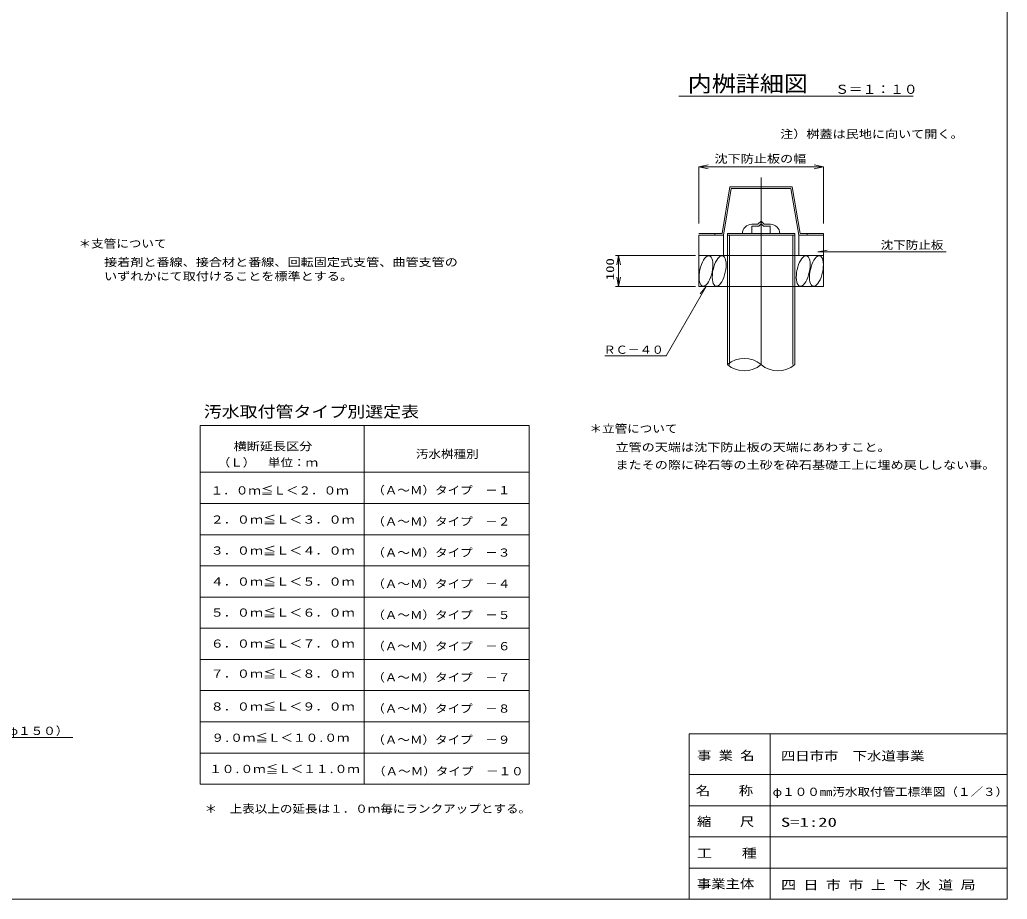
# Model space of a CAD drawing. Units: millimetres on the paper, with parts at other scales. Extents: x -390 to 406, y -282 to 282.
# Drawn here: x 88.9 to 405.5, y -282 to 0 of the extents above; entities that cross this region are included whole.
import ezdxf
from ezdxf.enums import TextEntityAlignment as Align

# ---------------------------------------------------------------- set-up
doc = ezdxf.new("R2010")
doc.units = ezdxf.units.MM
for name, color, linetype, lineweight in [('0-1__0-1_レイヤ1', 7, 'Continuous', 18), ('0-2__0-2_レイヤ2', 7, 'Continuous', 18), ('0-3__0-3_レイヤ3', 7, 'Continuous', 18), ('1-E__0-1__1-0_陣へようこそ', 7, 'Continuous', 18)]:
    doc.layers.add(name, color=color, linetype=linetype, lineweight=lineweight)
doc.layers.add('1-F__0-1__0-1_', color=7, linetype='Continuous')
doc.styles.add('ＭＳ ゴシック', font='')
doc.styles.get('ＭＳ ゴシック').set_extended_font_data('MS Gothic')

msp = doc.modelspace()

# ---------------------------------------------------------------- linework, layer by layer
at = {"layer": '0-1__0-1_レイヤ1'}
for p, q in [((300.243, -24.549), (375.334, -24.549)), ((314.081, -68.577), (306.581, -68.577)), ((311.781, -69.087), (306.581, -69.087)), ((306.581, -85.577), (306.581, -69.087)), ((306.581, -69.087), (306.581, -85.577)), ((311.781, -68.577), (314.081, -68.577)), ((314.513, -69.087), (311.781, -69.087)), ((315.781, -69.087), (315.781, -68.577)), ((315.781, -69.087), (337.381, -69.087)), ((315.781, -69.087), (315.781, -110.577)), ((315.781, -110.577), (315.781, -69.087)), ((316.431, -69.087), (316.431, -110.577)), ((316.431, -110.577), (316.431, -69.087)), ((316.581, -69.087), (337.381, -69.087)), ((336.731, -69.087), (336.731, -110.577)), ((336.731, -110.577), (336.731, -69.087)), ((337.381, -69.087), (337.381, -68.577)), ((337.381, -69.087), (337.381, -110.577)), ((337.381, -110.577), (337.381, -69.087)), ((338.649, -69.087), (338.649, -75.577)), ((339.081, -68.577), (341.381, -68.577)), ((346.581, -85.577), (346.581, -68.577)), ((305.581, -75.577), (279.931, -75.577)), ((280.931, -75.577), (280.931, -85.577)), ((347.789, -73.881), (344.789, -74.381)), ((344.789, -74.381), (385.907, -74.381)), ((305.581, -85.577), (279.931, -85.577)), ((346.581, -85.577), (306.581, -85.577)), ((309.015, -85.577), (307.076, -87.92)), ((146.753, -130.113), (234.112, -130.113)), ((199.368, -130.113), (199.368, -245.113)), ((252.233, -130.113), (252.233, -245.113)), ((146.753, -145.113), (234.112, -145.113)), ((252.233, -145.113), (146.753, -145.113)), ((146.753, -155.113), (234.112, -155.113)), ((252.233, -155.113), (146.753, -155.113)), ((146.753, -165.113), (234.112, -165.113)), ((252.233, -165.113), (146.753, -165.113)), ((146.753, -175.113), (234.112, -175.113)), ((252.233, -175.113), (146.753, -175.113)), ((146.753, -185.113), (234.112, -185.113)), ((252.233, -185.113), (146.753, -185.113)), ((146.753, -195.113), (234.112, -195.113)), ((252.233, -195.113), (146.753, -195.113)), ((146.753, -205.113), (234.112, -205.113)), ((252.233, -205.113), (146.753, -205.113)), ((146.753, -215.113), (234.112, -215.113)), ((252.233, -215.113), (146.753, -215.113)), ((146.753, -225.113), (234.112, -225.113)), ((252.233, -225.113), (146.753, -225.113)), ((146.753, -235.113), (252.233, -235.113)), ((146.753, -245.113), (252.233, -245.113))]:
    msp.add_line(p, q, dxfattribs=at)
for points in [[(326.581, -50.577), (326.581, -110.577), (326.581, -50.577)], [(316.581, -53.577), (314.081, -68.577), (316.581, -53.577)], [(316.581, -53.577), (336.581, -53.577), (316.581, -53.577)], [(346.581, -68.577), (339.081, -68.577), (336.581, -53.577), (339.081, -68.577)], [(317.013, -54.087), (314.513, -69.087), (317.013, -54.087)], [(317.013, -54.087), (336.149, -54.087), (317.013, -54.087)], [(336.149, -54.087), (338.649, -69.087), (336.149, -54.087)], [(323.581, -65.577), (325.581, -65.577), (323.581, -65.577)], [(323.581, -66.177), (323.581, -68.577), (323.581, -66.177)], [(323.581, -66.177), (325.829, -66.177), (323.581, -66.177)], [(325.581, -65.577), (326.581, -64.577), (325.581, -65.577)], [(326.581, -65.426), (325.829, -66.177), (326.581, -65.426)], [(326.581, -64.577), (327.581, -65.577), (326.581, -64.577)], [(326.581, -65.426), (327.332, -66.177), (326.581, -65.426)], [(327.332, -66.177), (329.581, -66.177), (327.332, -66.177)], [(327.581, -65.577), (329.581, -65.577), (327.581, -65.577)], [(329.548, -66.177), (329.548, -68.577), (329.548, -66.177)], [(311.781, -69.087), (311.781, -68.577), (311.781, -69.087)], [(311.781, -69.087), (314.513, -69.087), (314.513, -75.577)], [(315.781, -68.577), (337.381, -68.577), (315.781, -68.577)], [(315.781, -69.087), (337.381, -69.087), (315.781, -69.087)], [(338.649, -69.087), (341.381, -69.087), (338.649, -69.087)], [(341.381, -68.577), (341.381, -69.087), (341.381, -68.577)], [(341.381, -69.087), (346.581, -69.087), (346.581, -85.577)], [(316.581, -75.577), (306.581, -75.577), (316.581, -75.577)], [(336.581, -75.577), (316.581, -75.577), (336.581, -75.577)], [(346.581, -75.577), (336.581, -75.577), (346.581, -75.577)], [(309.015, -85.577), (296.145, -107.743), (276.517, -107.743)], [(146.753, -225.113), (146.753, -130.113), (146.753, -245.113)], [(252.233, -149.723), (252.233, -130.113), (146.753, -130.113)]]:
    msp.add_lwpolyline(points, dxfattribs=at)
for points in [[(309.99, -75.666), (309.634, -75.667), (309.257, -75.816), (308.87, -76.109), (308.485, -76.537), (308.114, -77.086), (307.767, -77.742), (307.455, -78.482), (307.189, -79.286), (306.975, -80.128), (306.82, -80.983), (306.73, -81.825), (306.706, -82.628), (306.75, -83.368), (306.86, -84.023), (307.033, -84.572), (307.264, -84.999), (307.545, -85.291), (307.869, -85.438), (308.224, -85.438), (308.601, -85.289), (308.988, -84.996), (309.373, -84.568), (309.745, -84.018), (310.092, -83.363), (310.403, -82.622), (310.67, -81.818), (310.884, -80.976), (311.038, -80.122), (311.128, -79.28), (311.152, -78.477), (311.108, -77.736), (310.998, -77.082), (310.825, -76.533), (310.594, -76.106), (310.313, -75.814)], [(314.226, -75.666), (313.871, -75.667), (313.494, -75.816), (313.107, -76.109), (312.722, -76.537), (312.35, -77.086), (312.003, -77.742), (311.692, -78.482), (311.425, -79.286), (311.211, -80.128), (311.057, -80.983), (310.966, -81.825), (310.943, -82.628), (310.987, -83.368), (311.097, -84.023), (311.27, -84.572), (311.501, -84.999), (311.782, -85.291), (312.105, -85.438), (312.461, -85.438), (312.837, -85.289), (313.224, -84.996), (313.61, -84.568), (313.981, -84.018), (314.328, -83.363), (314.639, -82.622), (314.906, -81.818), (315.12, -80.976), (315.275, -80.122), (315.365, -79.28), (315.388, -78.477), (315.344, -77.736), (315.234, -77.082), (315.061, -76.533), (314.831, -76.106), (314.549, -75.814)], [(341.156, -75.666), (340.801, -75.667), (340.424, -75.816), (340.037, -76.109), (339.652, -76.537), (339.28, -77.086), (338.933, -77.742), (338.622, -78.482), (338.355, -79.286), (338.141, -80.128), (337.987, -80.983), (337.896, -81.825), (337.873, -82.628), (337.917, -83.368), (338.027, -84.023), (338.2, -84.572), (338.431, -84.999), (338.712, -85.291), (339.035, -85.438), (339.391, -85.438), (339.768, -85.289), (340.154, -84.996), (340.54, -84.568), (340.911, -84.018), (341.258, -83.363), (341.569, -82.622), (341.836, -81.818), (342.05, -80.976), (342.205, -80.122), (342.295, -79.28), (342.318, -78.477), (342.274, -77.736), (342.164, -77.082), (341.991, -76.533), (341.761, -76.106), (341.479, -75.814)], [(345.392, -75.666), (345.037, -75.667), (344.66, -75.816), (344.273, -76.109), (343.888, -76.537), (343.516, -77.086), (343.17, -77.742), (342.858, -78.482), (342.591, -79.286), (342.377, -80.128), (342.223, -80.983), (342.133, -81.825), (342.109, -82.628), (342.153, -83.368), (342.263, -84.023), (342.436, -84.572), (342.667, -84.999), (342.948, -85.291), (343.271, -85.438), (343.627, -85.438), (344.004, -85.289), (344.391, -84.996), (344.776, -84.568), (345.148, -84.018), (345.494, -83.363), (345.806, -82.622), (346.073, -81.818), (346.286, -80.976), (346.441, -80.122), (346.531, -79.28), (346.555, -78.477), (346.511, -77.736), (346.401, -77.082), (346.228, -76.533), (345.997, -76.106), (345.716, -75.814)]]:
    msp.add_lwpolyline(points, close=True, dxfattribs=at)
for centre, radius, start, end in [((323.581, -68.577), 3, 90, 179.99998), ((323.581, -68.577), 3, 90, 179.99998), ((329.581, -68.577), 3, 0, 90), ((329.581, -68.577), 3, 0, 90), ((321.181, -116.867), 8.29, 49.3537, 130.64629), ((321.181, -116.867), 8.29, 49.3537, 130.64629), ((321.181, -104.287), 8.29, 229.3537, 310.64629), ((321.181, -104.287), 8.29, 229.3537, 310.64629), ((331.981, -104.287), 8.29, 229.3537, 310.64629), ((331.981, -104.287), 8.29, 229.3537, 310.64629)]:
    msp.add_arc(centre, radius, start, end, dxfattribs=at)
at = {"layer": '0-2__0-2_レイヤ2'}
msp.add_lwpolyline([(-390.5, -282), (405.5, -282), (405.5, 282)], dxfattribs=at)
at = {"layer": '0-3__0-3_レイヤ3'}
for p, q in [((306.581, -47.169), (309.581, -46.531)), ((306.581, -47.169), (346.581, -47.169)), ((306.581, -47.169), (306.581, -65.302)), ((306.581, -47.169), (309.581, -47.807)), ((346.581, -47.169), (343.581, -46.531)), ((346.581, -47.169), (343.581, -47.807)), ((346.581, -47.169), (346.581, -65.302)), ((280.931, -75.577), (280.294, -78.577)), ((280.931, -75.577), (281.569, -78.577)), ((280.931, -85.577), (280.294, -82.577)), ((280.931, -85.577), (281.569, -82.577))]:
    msp.add_line(p, q, dxfattribs=at)
msp.add_lwpolyline([(54.477, -210.083), (64.497, -230.123), (106.008, -230.123)], dxfattribs=at)
at = {"layer": '1-E__0-1__1-0_陣へようこそ'}
for p, q in [((303.5, -229), (405.5, -229)), ((303.5, -282), (303.5, -229)), ((329.5, -229), (329.5, -252)), ((405.5, -282), (405.5, -229)), ((303.5, -242), (405.5, -242)), ((303.5, -252), (405.5, -252)), ((329.5, -252), (329.5, -282)), ((303.5, -262), (405.5, -262)), ((303.5, -272), (405.5, -272)), ((303.5, -282), (405.5, -282))]:
    msp.add_line(p, q, dxfattribs=at)

# ---------------------------------------------------------------- texts
at = {"layer": '0-1__0-1_レイヤ1', "style": 'ＭＳ ゴシック'}
for s, height, width, p in [('Ｓ＝１：１０', 2.933, 1.1, (350.35, -24.638)), ('注）桝蓋は民地に向いて開く。', 2.566, 1.2, (332.706, -38.729)), ('＊支管について', 2.566, 1.15, (107.808, -73.843)), ('沈下防止板', 2.566, 1.15, (364.901, -74.28)), ('ＲＣ－４０', 2.566, 1.1, (276.142, -107.884)), ('＊立管について', 2.566, 1.15, (271.594, -133.18)), ('横断延長区分', 2.566, 1.2, (157.51, -138.833)), ('立管の天端は沈下防止板の天端にあわすこと。', 2.566, 1.2, (279.909, -139.142)), ('汚水桝種別', 2.566, 1.15, (215.923, -141.317)), ('（Ｌ）\u3000単位：ｍ', 2.566, 1.15, (152.39, -144.049)), ('またその際に砕石等の土砂を砕石基礎工上に埋め戻ししない事。', 2.566, 1.2, (279.909, -144.826)), ('２．０ｍ≦Ｌ＜３．０ｍ', 2.566, 1.2, (150.143, -162.346)), ('（Ａ～Ｍ）タイプ\u3000－２', 2.566, 1.15, (201.948, -162.936)), ('３．０ｍ≦Ｌ＜４．０ｍ', 2.566, 1.2, (150.143, -172.287)), ('（Ａ～Ｍ）タイプ\u3000－３', 2.566, 1.15, (201.948, -172.936)), ('４．０ｍ≦Ｌ＜５．０ｍ', 2.566, 1.2, (150.143, -182.229)), ('（Ａ～Ｍ）タイプ\u3000－４', 2.566, 1.15, (201.948, -182.936)), ('５．０ｍ≦Ｌ＜６．０ｍ', 2.566, 1.2, (150.143, -192.17)), ('（Ａ～Ｍ）タイプ\u3000－５', 2.566, 1.15, (201.948, -192.936)), ('６．０ｍ≦Ｌ＜７．０ｍ', 2.566, 1.2, (150.143, -202.111)), ('（Ａ～Ｍ）タイプ\u3000－６', 2.566, 1.15, (201.948, -202.936)), ('７．０ｍ≦Ｌ＜８．０ｍ', 2.566, 1.2, (150.143, -211.751)), ('（Ａ～Ｍ）タイプ\u3000－７', 2.566, 1.15, (201.948, -212.936)), ('８．０ｍ≦Ｌ＜９．０ｍ', 2.566, 1.2, (150.143, -222.295)), ('（Ａ～Ｍ）タイプ\u3000－８', 2.566, 1.15, (201.948, -222.936)), ('９.０ｍ≦Ｌ＜１０.０ｍ', 2.566, 1.15, (150.403, -232.295)), ('（Ａ～Ｍ）タイプ\u3000－９', 2.566, 1.15, (201.948, -232.936)), ('１０.０ｍ≦Ｌ＜１１.０ｍ', 2.566, 1.15, (149.672, -242.309)), ('（Ａ～Ｍ）タイプ\u3000－１０', 2.566, 1.15, (202.184, -243.03)), ('φ１００mm汚水取付管工標準図（１／３）', 2.566, 1.15, (330.283, -249.639)), ('＊\u3000上表以上の延長は１．０ｍ毎にランクアップとする。', 2.566, 1.15, (148.185, -255.057))]:
    msp.add_text(s, height=height, dxfattribs=dict(at, width=width)).set_placement(p, align=Align.BOTTOM_LEFT)
at = {"layer": '0-1__0-1_レイヤ1', "color": 1, "style": 'ＭＳ ゴシック', "width": 1.2}
msp.add_text('接着剤と番線、接合材と番線、回転固定式支管、曲管支管の', height=2.566, dxfattribs=at).set_placement((115.977, -79.806), align=Align.BOTTOM_LEFT)
at = {"layer": '0-1__0-1_レイヤ1', "style": 'ＭＳ ゴシック', "width": 1.35}
msp.add_text('100', height=2.566, rotation=90, dxfattribs=at).set_placement((280.239, -83.522), align=Align.BOTTOM_LEFT)
at = {"layer": '0-3__0-3_レイヤ3', "style": 'ＭＳ ゴシック'}
for s, height, width, p in [('内桝詳細図', 5.132, 1.1, (303.085, -24.625)), ('沈下防止板の幅', 2.566, 1.2, (311.661, -46.646)), ('汚水取付管タイプ別選定表', 3.666, 1.15, (147.922, -128.588)), ('汚水本管（φ１５０）', 2.566, 1.15, (65.247, -230.09))]:
    msp.add_text(s, height=height, dxfattribs=dict(at, width=width)).set_placement(p, align=Align.BOTTOM_LEFT)
at = {"layer": '0-3__0-3_レイヤ3', "color": 1, "style": 'ＭＳ ゴシック', "width": 1.2}
msp.add_text('いずれかにて取付けることを標準とする。', height=2.566, dxfattribs=at).set_placement((115.977, -84.321), align=Align.BOTTOM_LEFT)
at = {"layer": '1-E__0-1__1-0_陣へようこそ', "style": 'ＭＳ ゴシック'}
for s, width, p in [('事 業 名', 1.15, (306.079, -238.252)), ('事 業 名', 1.15, (306.079, -238.252)), ('四日市市\u3000下水道事業', 1.15, (332.94, -238.391)), ('四日市市\u3000下水道事業', 1.15, (332.94, -238.391)), ('名    称', 1.15, (305.648, -249.516)), ('縮    尺', 1.15, (306.022, -259.443)), ('S=1:20', 1.5, (332.94, -259.648)), ('工    種', 1.2, (306.022, -269.572)), ('事業主体', 1.15, (306, -279.414)), ('四 日 市 市 上 下 水 道 局', 1.2, (332.979, -279.743))]:
    msp.add_text(s, height=2.933, dxfattribs=dict(at, width=width)).set_placement(p, align=Align.BOTTOM_LEFT)
at = {"layer": '1-F__0-1__0-1_', "style": 'ＭＳ ゴシック', "width": 1.15}
for s, p in [('１．０ｍ≦Ｌ＜２．０ｍ', (150.143, -153.007)), ('（Ａ～Ｍ）タイプ\u3000－１', (201.948, -152.936))]:
    msp.add_text(s, height=2.566, dxfattribs=at).set_placement(p, align=Align.BOTTOM_LEFT)

doc.saveas('drawing.dxf')
